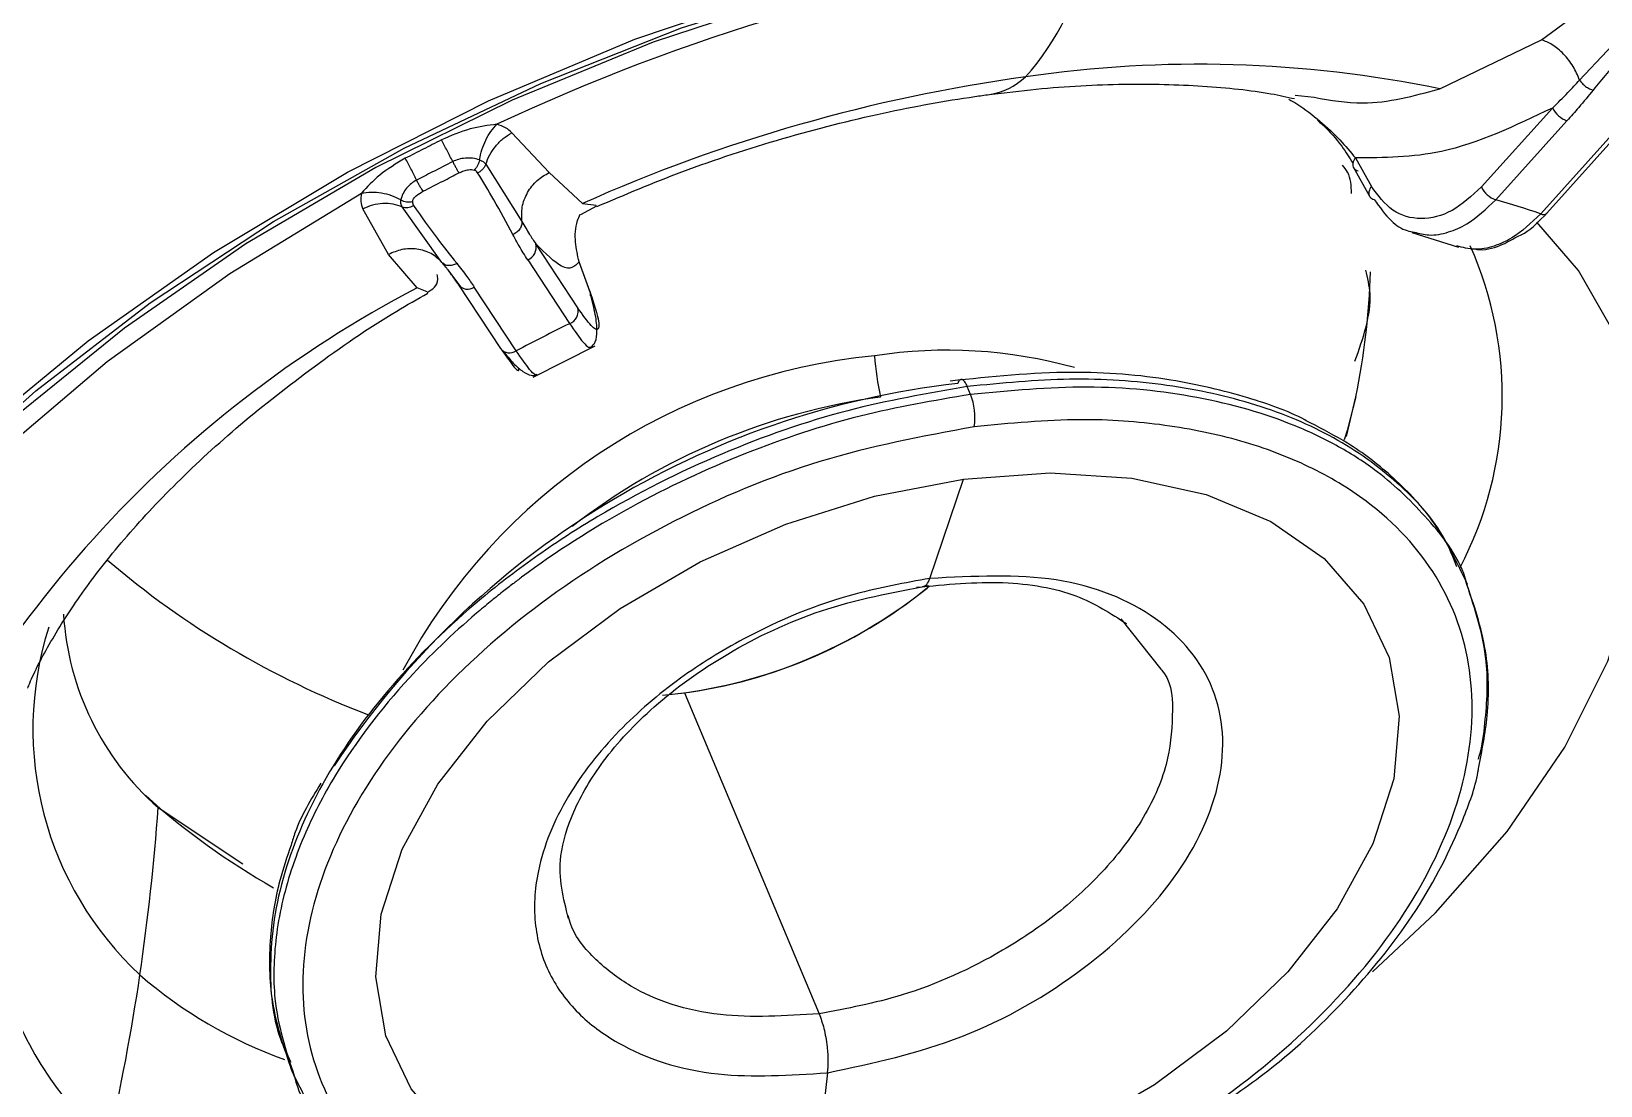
# Model space of a CAD drawing. Extents: x 939 to 1039, y 781 to 934.
# Drawn here: x 1008.019 to 1009.361, y 874.34 to 875.241 of the extents above; entities that cross this region are included whole.
import ezdxf

# ---------------------------------------------------------------- set-up
doc = ezdxf.new("R2010")
doc.units = 0
doc.header["$MEASUREMENT"] = 0
doc.layers.add('1', color=4, linetype='Continuous')

# ---------------------------------------------------------------- blocks, each defined once
blk = doc.blocks.new('Envoy')
at = {"layer": '1', "color": 3, "linetype": 'Continuous', "lineweight": 25}
for p, q in [((70.6568, 76.0595), (70.7205, 76.1062)), ((70.6894, 76.025), (70.7467, 76.0858)), ((70.5699, 76.0175), (70.6568, 76.0595)), ((70.4462, 76.0122), (70.4625, 76.0103)), ((70.6663, 76.0011), (70.6055, 75.9337)), ((70.6177, 75.9227), (70.6786, 75.9901)), ((69.7763, 75.9799), (69.8082, 75.946)), ((70.717, 75.9781), (70.6561, 75.9107)), ((70.6613, 75.9112), (70.7222, 75.9787)), ((69.7541, 75.9531), (69.785, 75.904)), ((70.4958, 75.9508), (70.5098, 75.9258)), ((70.4977, 75.9584), (70.5114, 75.9341)), ((69.8082, 75.946), (69.8368, 75.9195)), ((69.6709, 75.876), (69.649, 75.915)), ((69.7166, 75.8692), (69.6826, 75.9166)), ((69.8353, 75.9102), (69.849, 75.9175)), ((69.8368, 75.9195), (69.8485, 75.9182)), ((69.8327, 75.8304), (69.7969, 75.8849)), ((70.5459, 75.8948), (70.5859, 75.8823)), ((69.6954, 75.8474), (69.6709, 75.876)), ((69.7899, 75.8713), (69.8257, 75.8168)), ((69.8429, 75.8447), (69.8338, 75.8696)), ((69.7214, 75.8632), (69.7328, 75.848)), ((69.8434, 75.8436), (69.8342, 75.8688)), ((69.704, 75.8439), (69.6954, 75.8474)), ((69.7303, 75.8509), (69.7308, 75.85)), ((69.7308, 75.85), (69.7667, 75.7955)), ((69.7801, 75.7935), (69.7442, 75.848)), ((69.7947, 75.771), (69.8475, 75.7979)), ((70.1686, 75.7563), (70.1658, 75.763)), ((70.49, 75.7202), (70.498, 75.7543)), ((70.1338, 75.599), (70.1625, 75.684)), ((70.5934, 75.5937), (70.5897, 75.6025)), ((70.2972, 75.5645), (70.3314, 75.5215)), ((69.9053, 75.4993), (69.924, 75.5013)), ((69.924, 75.5013), (70.0392, 75.2269)), ((69.4739, 75.4032), (69.5464, 75.3552)), ((69.587, 75.181), (69.5907, 75.1722)), ((70.0464, 75.1765), (70.0326, 75.0557))]:
    blk.add_line(p, q, dxfattribs=at)
at = {"layer": '1', "color": 3, "linetype": 'Continuous', "lineweight": 25, "flags": 128}
for points in [[(69.0052, 74.8847), (68.9997, 74.8994), (68.9792, 74.9788), (68.9719, 75.0624), (68.9779, 75.1491), (68.9973, 75.2381), (69.0297, 75.3282), (69.0748, 75.4184), (69.132, 75.5077), (69.2008, 75.5949), (69.2802, 75.6792), (69.3693, 75.7594), (69.4672, 75.8346), (69.5726, 75.904), (69.6844, 75.9668), (69.8011, 76.0222), (69.9215, 76.0695), (70.0441, 76.1082), (70.1675, 76.1379), (70.2903, 76.1582), (70.4109, 76.1689), (70.528, 76.1698), (70.6403, 76.1609), (70.7464, 76.1424)], [(69.3275, 75.7309), (69.4141, 75.802), (69.5213, 75.8776), (69.6358, 75.9463), (69.7564, 76.0073), (69.8814, 76.0599), (70.0094, 76.1032), (70.1386, 76.1369), (70.2676, 76.1605), (70.3946, 76.1737), (70.518, 76.1763), (70.6364, 76.1683), (70.7482, 76.1498), (70.8229, 76.1303)], [(70.7286, 76.1352), (70.622, 76.1543), (70.5089, 76.1633), (70.3906, 76.162), (70.2688, 76.1506), (70.1449, 76.1292), (70.0206, 76.098), (69.8972, 76.0574), (69.7765, 76.0079), (69.66, 75.9502), (69.549, 75.8849), (69.445, 75.813), (69.3493, 75.7353), (69.2631, 75.6527), (69.1875, 75.5664), (69.1235, 75.4774), (69.0718, 75.3868), (69.033, 75.2958), (69.0078, 75.2054)], [(69.0548, 75.3107), (69.0674, 75.3418), (69.1148, 75.4351), (69.1757, 75.5273), (69.2492, 75.6171), (69.3344, 75.7032), (69.4302, 75.7844), (69.5351, 75.8598), (69.6477, 75.9282)], [(70.5124, 75.2629), (70.5662, 75.3132), (70.6274, 75.3827), (70.6769, 75.4549), (70.7135, 75.5282), (70.7366, 75.6013), (70.7457, 75.6726), (70.7406, 75.7407), (70.7214, 75.8043), (70.6885, 75.8621), (70.6527, 75.9034)], [(70.498, 75.7543), (70.4907, 75.7254), (70.4882, 75.7176)], [(70.0326, 75.0557), (69.9584, 75.0504), (69.8885, 75.0549), (69.8249, 75.0689), (69.7696, 75.0921), (69.7242, 75.1237), (69.6902, 75.1628), (69.6686, 75.2081), (69.66, 75.2584), (69.6647, 75.3121), (69.6826, 75.3676), (69.713, 75.4231), (69.7552, 75.4769), (69.8077, 75.5276), (69.8691, 75.5734), (69.9374, 75.6131), (70.0106, 75.6453), (70.0864, 75.6692), (70.1625, 75.684)], [(70.1625, 75.684), (70.2367, 75.6893), (70.3066, 75.6848), (70.3702, 75.6708), (70.4255, 75.6476), (70.4709, 75.616), (70.5049, 75.5769), (70.5265, 75.5315), (70.5351, 75.4812), (70.5304, 75.4276), (70.5125, 75.3721), (70.4821, 75.3166), (70.4399, 75.2627), (70.3874, 75.2121), (70.326, 75.1663), (70.2577, 75.1266), (70.1846, 75.0944), (70.1088, 75.0705), (70.0326, 75.0557)]]:
    blk.add_lwpolyline(points, dxfattribs=at)
at = {"layer": '1', "color": 3, "linetype": 'Continuous', "lineweight": 25}
for centre, radius, start, end in [((70.5099, 74.3946), 1.7588, 97.8921, 115.1074), ((70.0547, 76.173), 0.2167, 317.9027, 350.3772), ((70.3637, 75.0141), 1.0244, 78.3899, 98.3211), ((70.4074, 74.6393), 1.4016, 97.8715, 114.0258), ((70.176, 76.0696), 0.0576, 278.9206, 313.3168), ((70.6862, 76.011), 0.0222, 206.3141, 249.9527), ((70.5147, 75.9285), 0.00559, 169.552, 260.0183), ((70.5193, 75.9276), 0.0102, 140.4753, 169.1676), ((70.6253, 75.9435), 0.0222, 206.2996, 249.9794), ((70.4356, 75.2746), 0.6732, 70.8819, 74.3068), ((70.6583, 75.915), 0.00485, 243.3132, 308.6645), ((69.7854, 75.8822), 0.0118, 292.1828, 13.1999), ((70.307, 75.7549), 0.3162, 332.3898, 23.9742), ((69.8829, 75.8806), 0.628, 348.4045, 358.2281), ((70.1533, 74.9702), 0.9895, 117.566, 158.2854), ((69.7386, 75.8565), 0.0102, 219.8072, 303.5037), ((69.8378, 75.8416), 0.00591, 349.3662, 31.7726), ((69.8213, 75.8277), 0.0118, 292.1793, 13.1954), ((70.4319, 74.5718), 1.3847, 115.9605, 118.0804), ((70.1345, 75.2801), 0.5114, 95.3859, 151.9434), ((69.7745, 75.802), 0.0102, 219.8081, 303.5028), ((70.1486, 75.3894), 0.4047, 74.402, 98.8288), ((70.3383, 75.8081), 0.2525, 184.2801, 192.3493), ((70.2414, 75.0308), 0.7397, 96.5007, 146.5148), ((70.1677, 75.203), 0.5563, 97.8586, 127.6626), ((70.1185, 75.7367), 0.0538, 351.4929, 21.4586), ((69.9228, 76.191), 0.7579, 229.497, 249.138), ((69.8677, 75.9168), 0.4193, 276.2653, 308.9657), ((69.8659, 75.9208), 0.4235, 277.8888, 309.148), ((69.6321, 75.5831), 0.2396, 183.4939, 228.6657), ((69.6536, 75.4703), 0.2868, 162.3515, 227.0992), ((70.0075, 75.8383), 1.0075, 297.7653, 336.0592), ((69.8829, 75.8806), 0.628, 228.0351, 240.3944), ((67.6407, 75.531), 1.8376, 351.527, 356.0151), ((67.5126, 75.55), 1.9672, 347.2386, 351.5274), ((69.7141, 75.5556), 0.3908, 229.1099, 250.2361), ((69.6334, 75.345), 0.3058, 198.8204, 228.6193), ((69.6143, 75.1964), 0.4043, 180.2696, 251.1086), ((70.0457, 75.1808), 0.00433, 275.6535, 278.4381)]:
    blk.add_arc(centre, radius, start, end, dxfattribs=at)
for points, knots in [([(66.6262, 72.5309), (66.5701, 72.5463), (66.4564, 72.5774), (66.2948, 72.6384), (66.1568, 72.7091), (66.0452, 72.7879), (65.9583, 72.8705), (65.8866, 72.9643), (65.8247, 73.0779), (65.778, 73.2093), (65.7501, 73.3556), (65.742, 73.527), (65.7614, 73.7221), (65.8186, 73.977), (65.9155, 74.2613), (66.0537, 74.5718), (66.2158, 74.87), (66.402, 75.1595), (66.6303, 75.4666), (66.9073, 75.7913), (67.2353, 76.1311), (67.5869, 76.4602), (67.9971, 76.8118), (68.468, 77.1783), (69.0021, 77.5554), (69.375, 77.7851), (69.5608, 77.8995)], [0, 0, 0, 0, 0.02357, 0.047789, 0.072028, 0.090078, 0.108114, 0.126248, 0.144467, 0.168683, 0.192459, 0.216157, 0.251224, 0.285538, 0.338319, 0.389177, 0.43865, 0.486759, 0.53426, 0.593843, 0.653233, 0.712358, 0.770924, 0.848487, 0.924526, 1, 1, 1, 1]), ([(69.9601, 77.542), (69.8316, 77.4667), (69.5764, 77.317), (69.2069, 77.0811), (68.8526, 76.8375), (68.5182, 76.5847), (68.2071, 76.3229), (67.9231, 76.0526), (67.6684, 75.7745), (67.4703, 75.5229), (67.3203, 75.3021), (67.2094, 75.1146), (67.1186, 74.9312), (67.0509, 74.7549), (67.0096, 74.5908), (66.9971, 74.4529), (67.0064, 74.3411), (67.029, 74.2519), (67.0654, 74.1722), (67.1149, 74.1017), (67.1778, 74.0392), (67.2549, 73.9844), (67.3461, 73.937), (67.4168, 73.9132), (67.4526, 73.9011)], [0, 0, 0, 0, 0.0737809, 0.1466511, 0.2189728, 0.290532, 0.3608597, 0.430598, 0.4996915, 0.5681536, 0.6128773, 0.6569488, 0.7003361, 0.7414252, 0.7805101, 0.8164254, 0.8413012, 0.864959, 0.8872936, 0.9092255, 0.9308554, 0.9529459, 0.9761198, 1, 1, 1, 1]), ([(68.295, 73.8382), (68.4206, 73.8483), (68.675, 73.8687), (69.0658, 73.9308), (69.4618, 74.0134), (69.8126, 74.1067), (70.1143, 74.2025), (70.3653, 74.2938), (70.6065, 74.3947), (70.8361, 74.5057), (71.0512, 74.6273), (71.2506, 74.7603), (71.4334, 74.9057), (71.5995, 75.0641), (71.7483, 75.2349), (71.8796, 75.4151), (71.995, 75.6026), (72.1145, 75.8307), (72.2298, 76.0988), (72.3339, 76.4045), (72.4171, 76.7127), (72.4562, 76.9175), (72.4759, 77.0208)], [0, 0, 0, 0, 0.06198, 0.125532, 0.189055, 0.252676, 0.29439, 0.335211, 0.375472, 0.414342, 0.452378, 0.489894, 0.527105, 0.565155, 0.604746, 0.645248, 0.686453, 0.729091, 0.795518, 0.862719, 0.930803, 1, 1, 1, 1]), ([(67.574, 72.3435), (67.6998, 72.3352), (67.9455, 72.319), (68.3107, 72.3446), (68.6665, 72.3954), (69.0173, 72.4698), (69.3643, 72.5625), (69.7099, 72.6715), (70.0561, 72.7971), (70.4023, 72.9416), (70.7472, 73.1106), (71.0863, 73.308), (71.417, 73.5334), (71.7343, 73.7806), (72.0321, 74.0431), (72.3026, 74.3158), (72.5408, 74.5923), (72.7455, 74.8654), (72.9193, 75.1309), (73.0917, 75.4312), (73.2547, 75.7676), (73.4, 76.1406), (73.5145, 76.509), (73.567, 76.7537), (73.5933, 76.876)], [0, 0, 0, 0, 0.0434658, 0.0849386, 0.1261392, 0.167159, 0.2077345, 0.2483827, 0.2895204, 0.3310139, 0.3727553, 0.415606, 0.4589695, 0.5032208, 0.5480461, 0.5926057, 0.6370161, 0.6807059, 0.7224007, 0.7629431, 0.8234331, 0.8827806, 0.9414274, 1, 1, 1, 1]), ([(70.7551, 76.0805), (70.7448, 76.0686), (70.7263, 76.0474), (70.7087, 76.0259), (70.701, 76.0165)], [0, 0, 0, 0, 0.560008, 1, 1, 1, 1]), ([(70.6894, 76.025), (70.6877, 76.0289), (70.6843, 76.0369), (70.6759, 76.0476), (70.6663, 76.0557), (70.6599, 76.0583), (70.6568, 76.0595)], [0, 0, 0, 0, 0.250728, 0.510506, 0.764562, 1, 1, 1, 1]), ([(70.1847, 76.0127), (70.1981, 76.0143), (70.2378, 76.0191), (70.3004, 76.0224), (70.3677, 76.0206), (70.4167, 76.0155), (70.4391, 76.0106), (70.4457, 76.0091)], [0, 0, 0, 0, 0.131195, 0.389105, 0.643985, 0.89565, 1, 1, 1, 1]), ([(70.4625, 76.0103), (70.4763, 76.0078), (70.5108, 76.0016), (70.5477, 76.0115), (70.5699, 76.0175)], [0, 0, 0, 0, 0.397987, 1, 1, 1, 1]), ([(70.6663, 76.0011), (70.6707, 76.0055), (70.6786, 76.0134), (70.6861, 76.0214), (70.6894, 76.025)], [0, 0, 0, 0, 0.558532, 1, 1, 1, 1]), ([(70.6894, 76.025), (70.6901, 76.0241), (70.6915, 76.0221), (70.6945, 76.0195), (70.6979, 76.0175), (70.7, 76.0168), (70.701, 76.0165)], [0, 0, 0, 0, 0.24312, 0.499887, 0.756864, 1, 1, 1, 1]), ([(69.849, 75.9169), (69.8732, 75.9271), (69.9256, 75.9493), (70.0081, 75.976), (70.0924, 75.9974), (70.1509, 76.008), (70.1806, 76.0121), (70.1847, 76.0127)], [0, 0, 0, 0, 0.21758, 0.471928, 0.725125, 0.961865, 1, 1, 1, 1]), ([(70.4407, 76.0086), (70.443, 76.0073), (70.4529, 76.0018), (70.4679, 75.9896), (70.485, 75.9739), (70.4935, 75.9636), (70.4977, 75.9584)], [0, 0, 0, 0, 0.089342, 0.388775, 0.694859, 1, 1, 1, 1]), ([(70.701, 76.0165), (70.6969, 76.0115), (70.6897, 76.0027), (70.682, 75.994), (70.6786, 75.9901)], [0, 0, 0, 0, 0.559974, 1, 1, 1, 1]), ([(70.4654, 75.9906), (70.4667, 75.9894), (70.4748, 75.9824), (70.4855, 75.9697), (70.4926, 75.9587), (70.4956, 75.954)], [0, 0, 0, 0, 0.097781, 0.607586, 1, 1, 1, 1]), ([(70.6663, 76.0011), (70.6344, 75.986), (70.5775, 75.9588), (70.5221, 75.9586), (70.4977, 75.9584)], [0, 0, 0, 0, 0.559797, 1, 1, 1, 1]), ([(69.7636, 75.9872), (69.7559, 75.9862), (69.7397, 75.9841), (69.7242, 75.9774), (69.7161, 75.9738)], [0, 0, 0, 0, 0.470064, 1, 1, 1, 1]), ([(69.7488, 75.9568), (69.7493, 75.9597), (69.7505, 75.9655), (69.7539, 75.9738), (69.7582, 75.9813), (69.7618, 75.9853), (69.7636, 75.9872)], [0, 0, 0, 0, 0.2496469, 0.5038465, 0.7560451, 1, 1, 1, 1]), ([(69.7541, 75.9531), (69.7551, 75.9558), (69.7571, 75.9612), (69.7623, 75.9687), (69.7687, 75.9752), (69.7738, 75.9784), (69.7763, 75.9799)], [0, 0, 0, 0, 0.249758, 0.504185, 0.756464, 1, 1, 1, 1]), ([(69.7763, 75.9799), (69.7747, 75.9814), (69.7715, 75.9845), (69.7662, 75.9863), (69.7636, 75.9872)], [0, 0, 0, 0, 0.495763, 1, 1, 1, 1]), ([(69.7161, 75.9738), (69.7109, 75.9712), (69.7006, 75.9659), (69.6904, 75.9607), (69.6852, 75.9581)], [0, 0, 0, 0, 0.4998986, 1, 1, 1, 1]), ([(69.7258, 75.9553), (69.7242, 75.9585), (69.721, 75.9648), (69.7177, 75.9708), (69.7161, 75.9738)], [0, 0, 0, 0, 0.502779, 1, 1, 1, 1]), ([(69.6852, 75.9581), (69.6776, 75.9536), (69.6631, 75.945), (69.6526, 75.9336), (69.6477, 75.9282)], [0, 0, 0, 0, 0.529739, 1, 1, 1, 1]), ([(69.6948, 75.9395), (69.6933, 75.9427), (69.6901, 75.9491), (69.6869, 75.9551), (69.6852, 75.9581)], [0, 0, 0, 0, 0.502815, 1, 1, 1, 1]), ([(69.7258, 75.9553), (69.7201, 75.9523), (69.7097, 75.9471), (69.6994, 75.9418), (69.6948, 75.9395)], [0, 0, 0, 0, 0.560013, 1, 1, 1, 1]), ([(69.7488, 75.9568), (69.7468, 75.9574), (69.7433, 75.9584), (69.7368, 75.9584), (69.7309, 75.9575), (69.7275, 75.956), (69.7258, 75.9553)], [0, 0, 0, 0, 0.2965561, 0.5542406, 0.7891762, 1, 1, 1, 1]), ([(69.7258, 75.9553), (69.7263, 75.9544), (69.7272, 75.9525), (69.7286, 75.9499), (69.73, 75.9474), (69.7308, 75.9462), (69.7311, 75.9456)], [0, 0, 0, 0, 0.245807, 0.500027, 0.754289, 1, 1, 1, 1]), ([(69.7488, 75.9568), (69.7486, 75.956), (69.7482, 75.9544), (69.7471, 75.952), (69.7458, 75.9498), (69.7447, 75.9486), (69.7441, 75.9481)], [0, 0, 0, 0, 0.247037, 0.499957, 0.753089, 1, 1, 1, 1]), ([(69.7541, 75.9531), (69.7538, 75.9524), (69.7531, 75.9509), (69.7515, 75.9488), (69.7495, 75.947), (69.7479, 75.9461), (69.7471, 75.9457)], [0, 0, 0, 0, 0.246703, 0.500003, 0.753432, 1, 1, 1, 1]), ([(69.7488, 75.9568), (69.7499, 75.9563), (69.7521, 75.9554), (69.7534, 75.9539), (69.7541, 75.9531)], [0, 0, 0, 0, 0.496889, 1, 1, 1, 1]), ([(70.4944, 75.9281), (70.4941, 75.9346), (70.4938, 75.9436), (70.4883, 75.9503), (70.4866, 75.9523)], [0, 0, 0, 0, 0.712022, 1, 1, 1, 1]), ([(70.4956, 75.9538), (70.4955, 75.9531), (70.4954, 75.9516), (70.4963, 75.9496), (70.4978, 75.9481), (70.4994, 75.9476), (70.5001, 75.9473)], [0, 0, 0, 0, 0.249923, 0.49986, 0.749828, 1, 1, 1, 1]), ([(70.4977, 75.9584), (70.4972, 75.9577), (70.4961, 75.9562), (70.4958, 75.9546), (70.4956, 75.9538)], [0, 0, 0, 0, 0.5000944, 1, 1, 1, 1]), ([(69.6948, 75.9395), (69.6933, 75.9386), (69.6901, 75.9367), (69.6861, 75.9325), (69.6827, 75.9275), (69.6819, 75.9243), (69.6815, 75.9225)], [0, 0, 0, 0, 0.210367, 0.445111, 0.702866, 1, 1, 1, 1]), ([(69.6948, 75.9395), (69.6953, 75.9386), (69.6962, 75.9367), (69.6977, 75.9341), (69.6991, 75.9317), (69.6998, 75.9305), (69.7002, 75.9299)], [0, 0, 0, 0, 0.245607, 0.500068, 0.754274, 1, 1, 1, 1]), ([(69.7002, 75.9299), (69.706, 75.9328), (69.7163, 75.9381), (69.7266, 75.9433), (69.7311, 75.9456)], [0, 0, 0, 0, 0.559988, 1, 1, 1, 1]), ([(69.7311, 75.9456), (69.7325, 75.9463), (69.7352, 75.9475), (69.7389, 75.9484), (69.742, 75.9487), (69.7434, 75.9483), (69.7441, 75.9481)], [0, 0, 0, 0, 0.316184, 0.604795, 0.810497, 1, 1, 1, 1]), ([(69.7471, 75.9457), (69.7467, 75.9462), (69.746, 75.9472), (69.7447, 75.9478), (69.7441, 75.9481)], [0, 0, 0, 0, 0.556864, 1, 1, 1, 1]), ([(69.7773, 75.8929), (69.772, 75.9029), (69.7623, 75.9207), (69.7518, 75.938), (69.7471, 75.9457)], [0, 0, 0, 0, 0.559983, 1, 1, 1, 1]), ([(69.785, 75.904), (69.7848, 75.9082), (69.7844, 75.9166), (69.7892, 75.929), (69.7973, 75.9395), (69.8047, 75.9439), (69.8082, 75.946)], [0, 0, 0, 0, 0.2506858, 0.5104963, 0.7646101, 1, 1, 1, 1]), ([(69.6477, 75.9282), (69.6474, 75.9257), (69.6466, 75.9209), (69.6482, 75.9169), (69.649, 75.915)], [0, 0, 0, 0, 0.504188, 1, 1, 1, 1]), ([(69.6815, 75.9225), (69.6789, 75.9238), (69.6737, 75.9264), (69.665, 75.9285), (69.6561, 75.9293), (69.6505, 75.9285), (69.6477, 75.9282)], [0, 0, 0, 0, 0.249695, 0.503859, 0.756052, 1, 1, 1, 1]), ([(69.6914, 75.9212), (69.6916, 75.922), (69.6921, 75.9237), (69.6951, 75.9269), (69.6982, 75.9287), (69.7002, 75.9299)], [0, 0, 0, 0, 0.24305, 0.515861, 1, 1, 1, 1]), ([(70.6055, 75.9337), (70.5972, 75.9261), (70.5807, 75.9109), (70.5535, 75.9045), (70.5285, 75.9111), (70.5171, 75.9264), (70.5114, 75.9341)], [0, 0, 0, 0, 0.24966, 0.500125, 0.750534, 1, 1, 1, 1]), ([(70.5138, 75.923), (70.5184, 75.9164), (70.5264, 75.905), (70.5388, 75.8965), (70.546, 75.8954), (70.5481, 75.8951)], [0, 0, 0, 0, 0.491242, 0.855219, 1, 1, 1, 1]), ([(70.5481, 75.8951), (70.5522, 75.8939), (70.5615, 75.8914), (70.5769, 75.8944), (70.5966, 75.9027), (70.6096, 75.915), (70.6177, 75.9227)], [0, 0, 0, 0, 0.186318, 0.422174, 0.636632, 1, 1, 1, 1]), ([(69.6826, 75.9166), (69.6801, 75.9175), (69.6749, 75.9193), (69.6661, 75.9197), (69.6573, 75.9184), (69.6518, 75.9161), (69.649, 75.915)], [0, 0, 0, 0, 0.2497915, 0.5042105, 0.7564718, 1, 1, 1, 1]), ([(69.6826, 75.9166), (69.6822, 75.9175), (69.6813, 75.9193), (69.6814, 75.9215), (69.6815, 75.9225)], [0, 0, 0, 0, 0.505724, 1, 1, 1, 1]), ([(69.6815, 75.9225), (69.6822, 75.9222), (69.6837, 75.9215), (69.6863, 75.921), (69.6889, 75.9208), (69.6906, 75.921), (69.6914, 75.9212)], [0, 0, 0, 0, 0.247004, 0.500029, 0.752963, 1, 1, 1, 1]), ([(69.6826, 75.9166), (69.6833, 75.9164), (69.6848, 75.916), (69.6873, 75.916), (69.6898, 75.9165), (69.6915, 75.9173), (69.6923, 75.9177)], [0, 0, 0, 0, 0.246692, 0.500018, 0.753318, 1, 1, 1, 1]), ([(69.6914, 75.9212), (69.6914, 75.9204), (69.6914, 75.9192), (69.692, 75.9181), (69.6923, 75.9177)], [0, 0, 0, 0, 0.562842, 1, 1, 1, 1]), ([(69.6923, 75.9177), (69.6989, 75.9083), (69.7107, 75.8916), (69.7235, 75.8755), (69.7292, 75.8684)], [0, 0, 0, 0, 0.55999, 1, 1, 1, 1]), ([(69.8338, 75.8696), (69.8326, 75.8752), (69.8301, 75.8862), (69.8305, 75.9004), (69.8339, 75.9086), (69.8347, 75.9105)], [0, 0, 0, 0, 0.434372, 0.870057, 1, 1, 1, 1]), ([(70.6561, 75.9107), (70.648, 75.903), (70.6351, 75.8907), (70.6157, 75.8823), (70.5994, 75.8791), (70.5894, 75.8819), (70.5844, 75.8833)], [0, 0, 0, 0, 0.345469, 0.549212, 0.77319, 1, 1, 1, 1]), ([(70.6358, 75.891), (70.6379, 75.892), (70.647, 75.8962), (70.6551, 75.9047), (70.6613, 75.9112)], [0, 0, 0, 0, 0.237796, 1, 1, 1, 1]), ([(69.785, 75.904), (69.785, 75.903), (69.7849, 75.9009), (69.7833, 75.8977), (69.7807, 75.8948), (69.7784, 75.8935), (69.7773, 75.8929)], [0, 0, 0, 0, 0.243094, 0.500008, 0.756981, 1, 1, 1, 1]), ([(69.785, 75.904), (69.7872, 75.9004), (69.7909, 75.8938), (69.7951, 75.8876), (69.7969, 75.8849)], [0, 0, 0, 0, 0.56148, 1, 1, 1, 1]), ([(69.7899, 75.8713), (69.7874, 75.8753), (69.7829, 75.8823), (69.779, 75.8897), (69.7773, 75.8929)], [0, 0, 0, 0, 0.55999, 1, 1, 1, 1]), ([(69.8338, 75.8696), (69.8301, 75.8658), (69.8234, 75.8588), (69.805, 75.8769), (69.7969, 75.8849)], [0, 0, 0, 0, 0.559795, 1, 1, 1, 1]), ([(70.6007, 75.8805), (70.601, 75.8804), (70.6076, 75.8792), (70.6198, 75.8821), (70.6312, 75.8884), (70.6358, 75.891)], [0, 0, 0, 0, 0.023697, 0.603572, 1, 1, 1, 1]), ([(69.7166, 75.8692), (69.7137, 75.8719), (69.7077, 75.8775), (69.6954, 75.8811), (69.6825, 75.8809), (69.6747, 75.8776), (69.6709, 75.876)], [0, 0, 0, 0, 0.250692, 0.510502, 0.76461, 1, 1, 1, 1]), ([(69.7166, 75.8692), (69.7174, 75.8685), (69.7189, 75.8672), (69.7221, 75.8665), (69.7257, 75.8668), (69.728, 75.8678), (69.7292, 75.8684)], [0, 0, 0, 0, 0.243147, 0.500047, 0.756905, 1, 1, 1, 1]), ([(69.7303, 75.8509), (69.7279, 75.8543), (69.7236, 75.8605), (69.7188, 75.8665), (69.7166, 75.8692)], [0, 0, 0, 0, 0.558498, 1, 1, 1, 1]), ([(69.7039, 75.8435), (69.7085, 75.8462), (69.7141, 75.8494), (69.7128, 75.8574), (69.7126, 75.8588)], [0, 0, 0, 0, 0.828597, 1, 1, 1, 1]), ([(69.7292, 75.8684), (69.7321, 75.8647), (69.7374, 75.858), (69.7422, 75.8511), (69.7442, 75.848)], [0, 0, 0, 0, 0.560011, 1, 1, 1, 1]), ([(70.4973, 75.7847), (70.5043, 75.8045), (70.514, 75.832), (70.5081, 75.856), (70.5065, 75.8626)], [0, 0, 0, 0, 0.722143, 1, 1, 1, 1]), ([(69.3625, 75.5052), (69.363, 75.5066), (69.3668, 75.5169), (69.3811, 75.5444), (69.4073, 75.5856), (69.4434, 75.6321), (69.4888, 75.6809), (69.5433, 75.731), (69.6067, 75.7804), (69.661, 75.8183), (69.6956, 75.8378), (69.7045, 75.8429)], [0, 0, 0, 0, 0.021412, 0.153114, 0.283373, 0.414023, 0.545878, 0.679484, 0.814948, 0.952106, 1, 1, 1, 1]), ([(69.8429, 75.8447), (69.8456, 75.8366), (69.851, 75.8205), (69.8511, 75.8105), (69.8454, 75.8125), (69.8369, 75.8244), (69.8327, 75.8304)], [0, 0, 0, 0, 0.249688, 0.500193, 0.750594, 1, 1, 1, 1]), ([(69.8439, 75.7966), (69.8453, 75.7978), (69.8482, 75.8003), (69.8495, 75.8102), (69.8483, 75.824), (69.8451, 75.8359), (69.8435, 75.8419)], [0, 0, 0, 0, 0.250227, 0.500433, 0.750145, 1, 1, 1, 1]), ([(69.8257, 75.8168), (69.8299, 75.8108), (69.8365, 75.8012), (69.842, 75.7961), (69.8434, 75.7966), (69.844, 75.7968)], [0, 0, 0, 0, 0.484341, 0.769987, 1, 1, 1, 1]), ([(69.7662, 75.7964), (69.7702, 75.7907), (69.7782, 75.7792), (69.7829, 75.7749), (69.7821, 75.7788), (69.7819, 75.7793)], [0, 0, 0, 0, 0.465526, 0.93263, 1, 1, 1, 1]), ([(69.7686, 75.7935), (69.7717, 75.7898), (69.7777, 75.7823), (69.786, 75.7754), (69.7932, 75.7719), (69.7962, 75.7727), (69.7978, 75.7731)], [0, 0, 0, 0, 0.248708, 0.497973, 0.748596, 1, 1, 1, 1]), ([(69.7977, 75.7732), (69.7972, 75.773), (69.7961, 75.7727), (69.7909, 75.7779), (69.7843, 75.7875), (69.7801, 75.7935)], [0, 0, 0, 0, 0.233065, 0.517709, 1, 1, 1, 1]), ([(70.4591, 75.732), (70.4576, 75.7328), (70.4416, 75.7417), (70.4028, 75.7553), (70.3371, 75.7709), (70.2519, 75.7781), (70.1863, 75.7714), (70.1512, 75.7677)], [0, 0, 0, 0, 0.01944, 0.205175, 0.430624, 0.695621, 1, 1, 1, 1]), ([(70.1658, 75.763), (70.1317, 75.7571), (70.0616, 75.745), (69.9536, 75.707), (69.8652, 75.6627), (69.7977, 75.6191), (69.7363, 75.5721), (69.6713, 75.5088), (69.6139, 75.4289), (69.5843, 75.3608), (69.5721, 75.3074), (69.5687, 75.2594), (69.5719, 75.2174), (69.5841, 75.1921), (69.5874, 75.1855)], [0, 0, 0, 0, 0.100539, 0.206976, 0.319312, 0.377786, 0.437741, 0.546851, 0.655962, 0.76507, 0.819704, 0.874336, 0.96714, 1, 1, 1, 1]), ([(70.1658, 75.763), (70.1651, 75.7645), (70.1636, 75.7675), (70.1613, 75.7693), (70.1591, 75.769), (70.1581, 75.7668), (70.1577, 75.7657)], [0, 0, 0, 0, 0.242205, 0.50003, 0.757792, 1, 1, 1, 1]), ([(70.5845, 75.6089), (70.5813, 75.6168), (70.5705, 75.6437), (70.5353, 75.6817), (70.4813, 75.7209), (70.4143, 75.749), (70.3379, 75.7658), (70.2544, 75.7717), (70.1953, 75.7659), (70.1658, 75.763)], [0, 0, 0, 0, 0.066151, 0.224416, 0.381628, 0.537794, 0.692913, 0.84698, 1, 1, 1, 1]), ([(70.593, 75.5941), (70.5929, 75.5946), (70.5877, 75.6156), (70.562, 75.6486), (70.5238, 75.6866), (70.484, 75.7121), (70.4348, 75.7358), (70.3644, 75.7559), (70.27, 75.7657), (70.2022, 75.7595), (70.1686, 75.7563)], [0, 0, 0, 0, 0.003861, 0.162042, 0.30382, 0.392978, 0.481548, 0.656701, 0.829519, 1, 1, 1, 1]), ([(70.1686, 75.7563), (70.1372, 75.751), (70.0728, 75.74), (69.9739, 75.707), (69.8752, 75.661), (69.8111, 75.6199), (69.7767, 75.594), (69.7678, 75.587), (69.7573, 75.5787), (69.729, 75.555), (69.679, 75.507), (69.6298, 75.4421), (69.5961, 75.3767), (69.5809, 75.3303), (69.5744, 75.2927), (69.5725, 75.2658), (69.5735, 75.2248), (69.5832, 75.1954), (69.5903, 75.1738)], [0, 0, 0, 0, 0.092138, 0.188725, 0.289759, 0.395241, 0.404275, 0.415373, 0.428535, 0.443761, 0.525215, 0.639536, 0.709145, 0.786989, 0.825586, 0.863107, 0.899551, 1, 1, 1, 1]), ([(70.0234, 75.0109), (70.0675, 75.0192), (70.1548, 75.0355), (70.2826, 75.0891), (70.3966, 75.1592), (70.4908, 75.2437), (70.5589, 75.3364), (70.5964, 75.4313), (70.6008, 75.5222), (70.5719, 75.6029), (70.5195, 75.6596), (70.4591, 75.6958), (70.401, 75.7178), (70.3352, 75.7313), (70.2588, 75.737), (70.2024, 75.7316), (70.1717, 75.7287)], [0, 0, 0, 0, 0.084323, 0.166563, 0.248778, 0.330961, 0.413113, 0.495267, 0.577423, 0.659581, 0.741761, 0.791173, 0.840599, 0.890045, 0.940333, 1, 1, 1, 1]), ([(70.1717, 75.7287), (70.1275, 75.7204), (70.0403, 75.7041), (69.9125, 75.6505), (69.7985, 75.5804), (69.7043, 75.4959), (69.6362, 75.4032), (69.5987, 75.3083), (69.5943, 75.2174), (69.6232, 75.1367), (69.6756, 75.08), (69.736, 75.0438), (69.7941, 75.0218), (69.8599, 75.0083), (69.9363, 75.0026), (69.9927, 75.008), (70.0234, 75.0109)], [0, 0, 0, 0, 0.084322, 0.166561, 0.248778, 0.33096, 0.413114, 0.495267, 0.577424, 0.659581, 0.741762, 0.791174, 0.840598, 0.890045, 0.940334, 1, 1, 1, 1]), ([(70.5917, 75.5978), (70.5831, 75.6153), (70.567, 75.6481), (70.5306, 75.6861), (70.4949, 75.7135), (70.4699, 75.7264), (70.4591, 75.732)], [0, 0, 0, 0, 0.313245, 0.5867562, 0.8205222, 1, 1, 1, 1]), ([(70.0464, 75.1765), (70.0851, 75.1848), (70.1626, 75.2013), (70.2696, 75.2631), (70.3487, 75.3415), (70.3886, 75.4276), (70.383, 75.5076), (70.3327, 75.5688), (70.246, 75.6047), (70.1712, 75.6009), (70.1338, 75.599)], [0, 0, 0, 0, 0.125053, 0.250092, 0.375115, 0.500121, 0.625113, 0.750092, 0.875052, 1, 1, 1, 1]), ([(70.1338, 75.599), (70.1124, 75.5952), (70.0585, 75.5856), (69.9842, 75.5549), (69.9168, 75.5131), (69.864, 75.4677), (69.82, 75.4113), (69.7967, 75.3535), (69.7941, 75.302), (69.8064, 75.2607), (69.831, 75.2269), (69.8753, 75.1939), (69.9464, 75.1702), (70.0141, 75.1744), (70.0461, 75.1765)], [0, 0, 0, 0, 0.069461, 0.175709, 0.242892, 0.319309, 0.40495, 0.499799, 0.573045, 0.643265, 0.710458, 0.774622, 0.893317, 1, 1, 1, 1]), ([(69.8248, 75.3084), (69.8204, 75.3254), (69.8134, 75.3528), (69.828, 75.4008), (69.8535, 75.4445), (69.8975, 75.4919), (69.9609, 75.5373), (70.0427, 75.576), (70.1019, 75.5871), (70.1326, 75.5929)], [0, 0, 0, 0, 0.174084, 0.27966, 0.397884, 0.52882, 0.673316, 0.830144, 1, 1, 1, 1]), ([(70.1224, 75.5915), (70.1476, 75.5939), (70.1977, 75.5985), (70.2604, 75.5873), (70.2885, 75.5691), (70.302, 75.5604)], [0, 0, 0, 0, 0.345942, 0.685931, 1, 1, 1, 1]), ([(70.1276, 75.5922), (70.1289, 75.5925), (70.1313, 75.593), (70.133, 75.597), (70.1338, 75.599)], [0, 0, 0, 0, 0.515402, 1, 1, 1, 1]), ([(70.6029, 75.4366), (70.6059, 75.4516), (70.6126, 75.4856), (70.6113, 75.5405), (70.5988, 75.5771), (70.5921, 75.5967)], [0, 0, 0, 0, 0.270838, 0.610447, 1, 1, 1, 1]), ([(70.6027, 75.4446), (70.603, 75.4454), (70.6064, 75.4558), (70.6085, 75.4751), (70.6109, 75.5021), (70.6097, 75.5431), (70.6, 75.5725), (70.593, 75.5941)], [0, 0, 0, 0, 0.0155896, 0.1939629, 0.367354, 0.5357831, 1, 1, 1, 1]), ([(70.3314, 75.5215), (70.3323, 75.5204), (70.3413, 75.5096), (70.3418, 75.4808), (70.3382, 75.4386), (70.3173, 75.3925), (70.2837, 75.3485), (70.2425, 75.3111), (70.1862, 75.2733), (70.1166, 75.2415), (70.0629, 75.2314), (70.0392, 75.2269)], [0, 0, 0, 0, 0.011914, 0.120013, 0.232923, 0.360939, 0.479824, 0.589567, 0.690162, 0.863233, 1, 1, 1, 1]), ([(70.3687, 75.1401), (70.3872, 75.1525), (70.4335, 75.1837), (70.4954, 75.2432), (70.5533, 75.3156), (70.5856, 75.3804), (70.6004, 75.4209), (70.6028, 75.4355), (70.6029, 75.4366)], [0, 0, 0, 0, 0.15206, 0.381184, 0.617579, 0.861742, 0.990173, 1, 1, 1, 1]), ([(69.6129, 75.4239), (69.6045, 75.41), (69.5939, 75.3925), (69.5887, 75.3748), (69.5876, 75.3711)], [0, 0, 0, 0, 0.7919597, 1, 1, 1, 1]), ([(69.5876, 75.3711), (69.5841, 75.3611), (69.5751, 75.3348), (69.5684, 75.2897), (69.569, 75.2339), (69.5815, 75.1975), (69.5882, 75.178)], [0, 0, 0, 0, 0.151535, 0.393991, 0.676825, 1, 1, 1, 1]), ([(70.0392, 75.2269), (70.0102, 75.2251), (69.9492, 75.2214), (69.8852, 75.2429), (69.8469, 75.2729), (69.8291, 75.2939), (69.8253, 75.3081), (69.8247, 75.3107)], [0, 0, 0, 0, 0.29053, 0.610429, 0.782224, 0.961438, 1, 1, 1, 1]), ([(70.0392, 75.2269), (70.0406, 75.2229), (70.0435, 75.2147), (70.046, 75.1999), (70.0469, 75.1866), (70.0464, 75.1798), (70.0461, 75.1765)], [0, 0, 0, 0, 0.272242, 0.561887, 0.787776, 1, 1, 1, 1]), ([(69.5887, 75.177), (69.5971, 75.1598), (69.6128, 75.1276), (69.6482, 75.0901), (69.6807, 75.0645), (69.7025, 75.0528), (69.7106, 75.0485)], [0, 0, 0, 0, 0.325475, 0.610543, 0.855177, 1, 1, 1, 1]), ([(69.5903, 75.1738), (69.5904, 75.1733), (69.5956, 75.1523), (69.6091, 75.132), (69.6268, 75.1155), (69.6284, 75.114)], [0, 0, 0, 0, 0.0217953, 0.9140884, 1, 1, 1, 1])]:
    blk.add_open_spline(points, degree=3, knots=knots, dxfattribs=at)

msp = doc.modelspace()

# ---------------------------------------------------------------- block references
at = {"layer": '1'}
msp.add_blockref('Envoy', (938.6538, 799.1744), dxfattribs=at)

doc.saveas('drawing.dxf')
